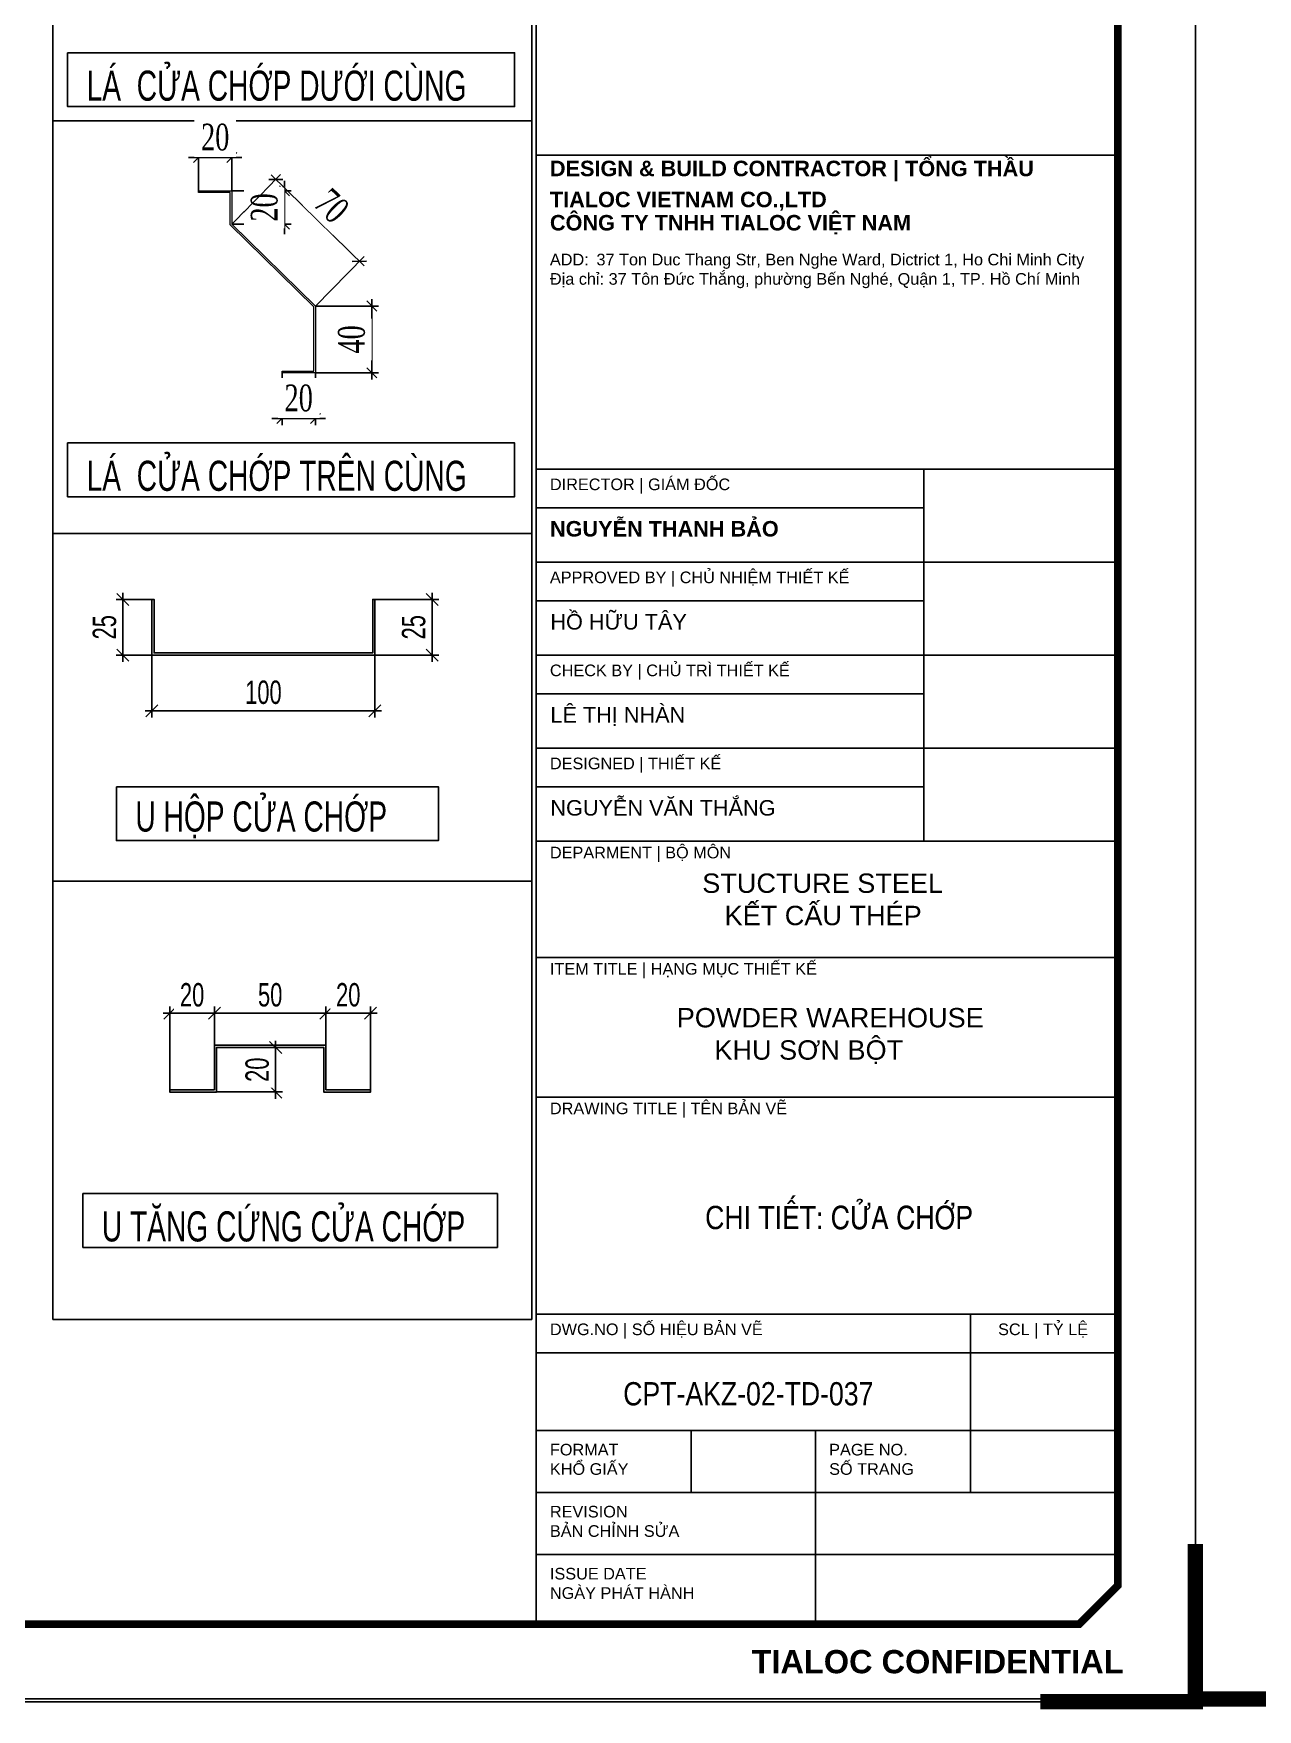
# Model space of a CAD drawing. Header units: inches. Extents: x 340055 to 349452, y -34649 to -30845.
# Drawn here: x 346760 to 346943, y -33836.5 to -33585.8 of the extents above; entities that cross this region are included whole.
import ezdxf
from ezdxf.enums import TextEntityAlignment as Align

# ---------------------------------------------------------------- set-up
doc = ezdxf.new("R2010")
doc.units = ezdxf.units.IN
doc.header["$MEASUREMENT"] = 0
for name, color, linetype in [('0 @ 1', 7, 'Continuous'), ('3', 3, 'Continuous'), ('flashing', 6, 'Continuous'), ('NET IN', 3, 'Continuous')]:
    doc.layers.add(name, color=color, linetype=linetype)
for name, color, linetype, lineweight in [('2H-vua', 2, 'Continuous', 20), ('TEXT @ 1', 7, 'Continuous', 20), ('TL-TIILE BLOCK A2$0$TL-TITLE BLOCK - TEXT @ 1', 7, 'Continuous', 25), ('TL-TIILE BLOCK A2$0$TL-TITLE BLOCK 1', 7, 'Continuous', 50), ('TL-TIILE BLOCK A2$0$TL-TITLE BLOCK 2', 7, 'Continuous', 25)]:
    doc.layers.add(name, color=color, linetype=linetype, lineweight=lineweight)
doc.layers.add('Cover text', color=7, linetype='Continuous', true_color=0x52370f)
doc.styles.add('ST1', font='times.ttf', dxfattribs={"width": 0.7})
doc.styles.add('ST1H', font='vnshxh.shx', dxfattribs={"width": 0.7})
doc.styles.add('TIEU DE', font='', dxfattribs={"width": 0.8})
doc.styles.add('TL-TIILE BLOCK A2$0$MEP-TEXT T.BLOCK 1', font='arial.ttf', dxfattribs={"height": 1.5})
doc.styles.add('TL-TIILE BLOCK A2$0$MEP-TEXT T.BLOCK 2', font='arial.ttf')
doc.styles.add('TL-TIILE BLOCK A2$0$MEP-TEXT T.BLOCK 3', font='arial.ttf', dxfattribs={"height": 3})
doc.styles.get('TIEU DE').set_extended_font_data('.VnArial NarrowH')
doc.dimstyles.new('3', dxfattribs={"dimtxt": 3.5, "dimasz": 1.8, "dimexe": 1, "dimexo": 0, "dimgap": 1, "dimtad": 1, "dimdec": 0, "dimlfac": 3, "dimzin": 0, "dimdsep": 46, "dimtxsty": 'ST1H', "dimblk": 'OBLIQUE', "dimcen": 1, "dimdle": 1, "dimclrd": 8, "dimclre": 8, "dimclrt": 3, "dimadec": 0, "dimazin": 0, "dimtfac": 1, "dimtdec": 0, "dimtix": 1, "dimtofl": 0, "dimtmove": 1, "dimatfit": 3, "dimfxl": 0, "dimtolj": 1, "dimtzin": 0, "dimlwd": -1, "dimlwe": -1, "dimarcsym": 0})
doc.dimstyles.new('4', dxfattribs={"dimtxt": 4, "dimasz": 1.5, "dimexe": 1, "dimexo": 0, "dimgap": 1, "dimtad": 1, "dimdec": 0, "dimlfac": 4, "dimzin": 0, "dimdsep": 46, "dimtxsty": 'ST1', "dimblk": 'OBLIQUE', "dimcen": 1, "dimdle": 1, "dimclrd": 8, "dimclre": 8, "dimclrt": 3, "dimadec": 0, "dimazin": 0, "dimtfac": 1, "dimtdec": 0, "dimtix": 1, "dimtmove": 0, "dimatfit": 3, "dimfxl": 0, "dimtolj": 1, "dimtzin": 0, "dimlwd": -1, "dimlwe": -1, "dimarcsym": 0})

# ---------------------------------------------------------------- blocks, each defined once
blk = doc.blocks.new('_Oblique')
at = {"color": 0, "linetype": 'ByBlock', "lineweight": -2}
blk.add_line((-0.5, -0.5), (0.5, 0.5), dxfattribs=at)
blk = doc.blocks.new('*D341')
at = {"color": 8, "linetype": 'Continuous', "transparency": 16777216}
for p, q in [((346777.69, -33670.42), (346772.36, -33670.42)), ((346773.36, -33669.42), (346773.36, -33679.76)), ((346777.69, -33678.76), (346772.36, -33678.76))]:
    blk.add_line(p, q, dxfattribs=at)
at = {"layer": 'Defpoints', "color": 0, "transparency": 16777216}
for p in [(346777.69, -33670.42), (346773.36, -33678.76), (346777.69, -33678.76)]:
    blk.add_point(p, dxfattribs=at)
at = {"color": 8, "transparency": 16777216, "xscale": 1.8, "yscale": 1.8, "zscale": 1.8}
for p, rotation in [((346773.36, -33670.42), 90), ((346773.36, -33678.76), 270)]:
    blk.add_blockref('_Oblique', p, dxfattribs=dict(at, rotation=rotation))
at = {"color": 3, "transparency": 16777216, "insert": (346770.61, -33674.59), "char_height": 3.5, "attachment_point": 5, "rotation": 90, "style": 'ST1H', "bg_fill": 3, "box_fill_scale": 1.25, "bg_fill_color": 256, "bg_fill_true_color": 13158600, "bg_fill_transparency": 0}
blk.add_mtext('\\A1;25', dxfattribs=at)
blk = doc.blocks.new('*D342')
at = {"color": 8, "linetype": 'Continuous', "transparency": 16777216}
for p, q in [((346777.69, -33678.76), (346777.69, -33688.09)), ((346811.03, -33678.76), (346811.03, -33688.09)), ((346776.69, -33687.09), (346812.03, -33687.09))]:
    blk.add_line(p, q, dxfattribs=at)
at = {"layer": 'Defpoints', "color": 0, "transparency": 16777216}
for p in [(346777.69, -33678.76), (346811.03, -33678.76), (346811.03, -33687.09)]:
    blk.add_point(p, dxfattribs=at)
at = {"color": 8, "transparency": 16777216, "xscale": 1.8, "yscale": 1.8, "zscale": 1.8, "rotation": 180}
blk.add_blockref('_Oblique', (346777.69, -33687.09), dxfattribs=at)
at = {"color": 8, "transparency": 16777216, "xscale": 1.8, "yscale": 1.8, "zscale": 1.8}
blk.add_blockref('_Oblique', (346811.03, -33687.09), dxfattribs=at)
at = {"color": 3, "transparency": 16777216, "insert": (346794.36, -33684.34), "char_height": 3.5, "attachment_point": 5, "style": 'ST1H', "bg_fill": 3, "box_fill_scale": 1.25, "bg_fill_color": 256, "bg_fill_true_color": 13158600, "bg_fill_transparency": 0}
blk.add_mtext('\\A1;100', dxfattribs=at)
blk = doc.blocks.new('*D343')
at = {"color": 8, "linetype": 'Continuous', "transparency": 16777216}
for p, q in [((346811.03, -33670.42), (346820.58, -33670.42)), ((346819.58, -33669.42), (346819.58, -33679.76)), ((346811.03, -33678.76), (346820.58, -33678.76))]:
    blk.add_line(p, q, dxfattribs=at)
at = {"layer": 'Defpoints', "color": 0, "transparency": 16777216}
for p in [(346811.03, -33670.42), (346811.03, -33678.76), (346819.58, -33678.76)]:
    blk.add_point(p, dxfattribs=at)
at = {"color": 8, "transparency": 16777216, "xscale": 1.8, "yscale": 1.8, "zscale": 1.8}
for p, rotation in [((346819.58, -33670.42), 90), ((346819.58, -33678.76), 270)]:
    blk.add_blockref('_Oblique', p, dxfattribs=dict(at, rotation=rotation))
at = {"color": 3, "transparency": 16777216, "insert": (346816.83, -33674.59), "char_height": 3.5, "attachment_point": 5, "rotation": 90, "style": 'ST1H', "bg_fill": 3, "box_fill_scale": 1.25, "bg_fill_color": 256, "bg_fill_true_color": 13158600, "bg_fill_transparency": 0}
blk.add_mtext('\\A1;25', dxfattribs=at)
blk = doc.blocks.new('*D344')
at = {"color": 8, "linetype": 'Continuous', "transparency": 16777216}
for p, q in [((346786.03, -33732.34), (346804.7, -33732.34)), ((346787.03, -33737.11), (346787.03, -33731.34)), ((346803.7, -33737.11), (346803.7, -33731.34))]:
    blk.add_line(p, q, dxfattribs=at)
at = {"layer": 'Defpoints', "color": 0, "transparency": 16777216}
for p in [(346803.7, -33732.34), (346787.03, -33737.11), (346803.7, -33737.11)]:
    blk.add_point(p, dxfattribs=at)
at = {"color": 8, "transparency": 16777216, "xscale": 1.8, "yscale": 1.8, "zscale": 1.8, "rotation": 180}
blk.add_blockref('_Oblique', (346787.03, -33732.34), dxfattribs=at)
at = {"color": 8, "transparency": 16777216, "xscale": 1.8, "yscale": 1.8, "zscale": 1.8}
blk.add_blockref('_Oblique', (346803.7, -33732.34), dxfattribs=at)
at = {"color": 3, "transparency": 16777216, "insert": (346795.37, -33729.59), "char_height": 3.5, "attachment_point": 5, "style": 'ST1H', "bg_fill": 3, "box_fill_scale": 1.25, "bg_fill_color": 256, "bg_fill_true_color": 13158600, "bg_fill_transparency": 0}
blk.add_mtext('\\A1;50', dxfattribs=at)
blk = doc.blocks.new('*D345')
at = {"color": 8, "linetype": 'Continuous', "transparency": 16777216}
for p, q in [((346802.7, -33732.34), (346811.37, -33732.34)), ((346803.7, -33737.11), (346803.7, -33731.34)), ((346810.37, -33743.78), (346810.37, -33731.34))]:
    blk.add_line(p, q, dxfattribs=at)
at = {"layer": 'Defpoints', "color": 0, "transparency": 16777216}
for p in [(346803.7, -33737.11), (346810.37, -33743.78)]:
    blk.add_point(p, dxfattribs=at)
at = {"color": 8, "transparency": 16777216, "xscale": 1.8, "yscale": 1.8, "zscale": 1.8, "rotation": 180}
blk.add_blockref('_Oblique', (346803.7, -33732.34), dxfattribs=at)
at = {"color": 8, "transparency": 16777216, "xscale": 1.8, "yscale": 1.8, "zscale": 1.8}
blk.add_blockref('_Oblique', (346810.37, -33732.34), dxfattribs=at)
at = {"color": 3, "transparency": 16777216, "insert": (346807.04, -33729.59), "char_height": 3.5, "attachment_point": 5, "style": 'ST1H', "bg_fill": 3, "box_fill_scale": 1.25, "bg_fill_color": 256, "bg_fill_true_color": 13158600, "bg_fill_transparency": 0}
blk.add_mtext('\\A1;20', dxfattribs=at)
at = {"layer": 'Defpoints', "color": 0, "transparency": 16777216}
blk.add_point((346810.37, -33732.34), dxfattribs=at)
blk = doc.blocks.new('*D346')
at = {"color": 8, "linetype": 'Continuous', "transparency": 16777216}
for p, q in [((346788.03, -33732.34), (346779.37, -33732.34)), ((346780.37, -33743.78), (346780.37, -33731.34)), ((346787.03, -33737.11), (346787.03, -33731.34))]:
    blk.add_line(p, q, dxfattribs=at)
at = {"layer": 'Defpoints', "color": 0, "transparency": 16777216}
for p in [(346787.03, -33737.11), (346780.37, -33743.78)]:
    blk.add_point(p, dxfattribs=at)
at = {"color": 8, "transparency": 16777216, "xscale": 1.8, "yscale": 1.8, "zscale": 1.8, "rotation": 180}
blk.add_blockref('_Oblique', (346780.37, -33732.34), dxfattribs=at)
at = {"color": 8, "transparency": 16777216, "xscale": 1.8, "yscale": 1.8, "zscale": 1.8}
blk.add_blockref('_Oblique', (346787.03, -33732.34), dxfattribs=at)
at = {"color": 3, "transparency": 16777216, "insert": (346783.7, -33729.59), "char_height": 3.5, "attachment_point": 5, "style": 'ST1H', "bg_fill": 3, "box_fill_scale": 1.25, "bg_fill_color": 256, "bg_fill_true_color": 13158600, "bg_fill_transparency": 0}
blk.add_mtext('\\A1;20', dxfattribs=at)
at = {"layer": 'Defpoints', "color": 0, "transparency": 16777216}
blk.add_point((346780.37, -33732.34), dxfattribs=at)
blk = doc.blocks.new('*D347')
at = {"color": 8, "linetype": 'Continuous', "transparency": 16777216}
for p, q in [((346787.37, -33737.44), (346797.19, -33737.44)), ((346796.19, -33736.44), (346796.19, -33745.11)), ((346787.37, -33744.11), (346797.19, -33744.11))]:
    blk.add_line(p, q, dxfattribs=at)
at = {"layer": 'Defpoints', "color": 0, "transparency": 16777216}
for p in [(346787.37, -33737.44), (346787.37, -33744.11)]:
    blk.add_point(p, dxfattribs=at)
at = {"color": 8, "transparency": 16777216, "xscale": 1.8, "yscale": 1.8, "zscale": 1.8}
for p, rotation in [((346796.19, -33737.44), 90), ((346796.19, -33744.11), 270)]:
    blk.add_blockref('_Oblique', p, dxfattribs=dict(at, rotation=rotation))
at = {"color": 3, "transparency": 16777216, "insert": (346793.44, -33740.78), "char_height": 3.5, "attachment_point": 5, "rotation": 90, "style": 'ST1H', "bg_fill": 3, "box_fill_scale": 1.25, "bg_fill_color": 256, "bg_fill_true_color": 13158600, "bg_fill_transparency": 0}
blk.add_mtext('\\A1;20', dxfattribs=at)
at = {"layer": 'Defpoints', "color": 0, "transparency": 16777216}
blk.add_point((346796.19, -33744.11), dxfattribs=at)
blk = doc.blocks.new('*D402')
at = {"color": 8, "linetype": 'Continuous', "transparency": 16777216}
for p, q in [((346784.65, -33604.34), (346783.15, -33604.34)), ((346784.65, -33609.3), (346784.65, -33603.34)), ((346784.65, -33604.34), (346789.65, -33604.34)), ((346789.65, -33609.3), (346789.65, -33603.34)), ((346789.65, -33604.34), (346791.15, -33604.34))]:
    blk.add_line(p, q, dxfattribs=at)
at = {"layer": 'Defpoints', "color": 0, "transparency": 16777216}
for p in [(346784.65, -33609.3), (346789.65, -33609.3)]:
    blk.add_point(p, dxfattribs=at)
at = {"color": 8, "transparency": 16777216, "xscale": 1.5, "yscale": 1.5, "zscale": 1.5}
blk.add_blockref('_Oblique', (346784.65, -33604.34), dxfattribs=at)
at = {"color": 8, "transparency": 16777216, "xscale": 1.5, "yscale": 1.5, "zscale": 1.5, "rotation": 180}
blk.add_blockref('_Oblique', (346789.65, -33604.34), dxfattribs=at)
at = {"color": 3, "transparency": 16777216, "insert": (346787.15, -33601.3), "char_height": 4, "attachment_point": 5, "style": 'ST1', "bg_fill": 3, "box_fill_scale": 1.25, "bg_fill_color": 256, "bg_fill_true_color": 13158600, "bg_fill_transparency": 0}
blk.add_mtext('\\A1;20', dxfattribs=at)
at = {"layer": 'Defpoints', "color": 0, "transparency": 16777216}
blk.add_point((346789.65, -33604.34), dxfattribs=at)
blk = doc.blocks.new('*D403')
at = {"color": 8, "linetype": 'Continuous', "transparency": 16777216}
for p, q in [((346797.53, -33609.3), (346797.53, -33607.8)), ((346789.65, -33609.3), (346798.53, -33609.3)), ((346797.53, -33609.3), (346797.53, -33614.3)), ((346789.65, -33614.3), (346798.53, -33614.3)), ((346797.53, -33614.3), (346797.53, -33615.8))]:
    blk.add_line(p, q, dxfattribs=at)
at = {"layer": 'Defpoints', "color": 0, "transparency": 16777216}
for p in [(346789.65, -33609.3), (346789.65, -33614.3)]:
    blk.add_point(p, dxfattribs=at)
at = {"color": 8, "transparency": 16777216, "xscale": 1.5, "yscale": 1.5, "zscale": 1.5}
for p, rotation in [((346797.53, -33609.3), 270), ((346797.53, -33614.3), 90)]:
    blk.add_blockref('_Oblique', p, dxfattribs=dict(at, rotation=rotation))
at = {"color": 3, "transparency": 16777216, "insert": (346794.5, -33611.8), "char_height": 4, "attachment_point": 5, "rotation": 90, "style": 'ST1', "bg_fill": 3, "box_fill_scale": 1.25, "bg_fill_color": 256, "bg_fill_true_color": 13158600, "bg_fill_transparency": 0}
blk.add_mtext('\\A1;20', dxfattribs=at)
at = {"layer": 'Defpoints', "color": 0, "transparency": 16777216}
blk.add_point((346797.53, -33614.3), dxfattribs=at)
blk = doc.blocks.new('*D404')
at = {"color": 8, "linetype": 'Continuous', "transparency": 16777216}
for p, q in [((346789.65, -33614.3), (346796.91, -33606.89)), ((346795.5, -33606.91), (346809.42, -33620.55)), ((346802.14, -33626.54), (346809.4, -33619.13))]:
    blk.add_line(p, q, dxfattribs=at)
at = {"layer": 'Defpoints', "color": 0, "transparency": 16777216}
for p in [(346789.65, -33614.3), (346808.7, -33619.85), (346802.14, -33626.54)]:
    blk.add_point(p, dxfattribs=at)
at = {"color": 8, "transparency": 16777216, "xscale": 1.5, "yscale": 1.5, "zscale": 1.5}
for p, rotation in [((346796.21, -33607.61), 135.5791708442496), ((346808.7, -33619.85), 315.5791708442496)]:
    blk.add_blockref('_Oblique', p, dxfattribs=dict(at, rotation=rotation))
at = {"color": 3, "transparency": 16777216, "insert": (346804.58, -33611.56), "char_height": 4, "attachment_point": 5, "rotation": 315.5792, "style": 'ST1', "bg_fill": 3, "box_fill_scale": 1.25, "bg_fill_color": 256, "bg_fill_true_color": 13158600, "bg_fill_transparency": 0}
blk.add_mtext('\\A1;70', dxfattribs=at)
blk = doc.blocks.new('*D405')
at = {"color": 8, "linetype": 'Continuous', "transparency": 16777216}
for p, q in [((346802.14, -33626.54), (346811.58, -33626.54)), ((346810.58, -33625.54), (346810.58, -33637.54)), ((346802.14, -33636.54), (346811.58, -33636.54))]:
    blk.add_line(p, q, dxfattribs=at)
at = {"layer": 'Defpoints', "color": 0, "transparency": 16777216}
for p in [(346802.14, -33626.54), (346802.14, -33636.54), (346810.58, -33636.54)]:
    blk.add_point(p, dxfattribs=at)
at = {"color": 8, "transparency": 16777216, "xscale": 1.5, "yscale": 1.5, "zscale": 1.5}
for p, rotation in [((346810.58, -33626.54), 90), ((346810.58, -33636.54), 270)]:
    blk.add_blockref('_Oblique', p, dxfattribs=dict(at, rotation=rotation))
at = {"color": 3, "transparency": 16777216, "insert": (346807.55, -33631.54), "char_height": 4, "attachment_point": 5, "rotation": 90, "style": 'ST1', "bg_fill": 3, "box_fill_scale": 1.25, "bg_fill_color": 256, "bg_fill_true_color": 13158600, "bg_fill_transparency": 0}
blk.add_mtext('\\A1;40', dxfattribs=at)
blk = doc.blocks.new('*D406')
at = {"color": 8, "linetype": 'Continuous', "transparency": 16777216}
for p, q in [((346797.14, -33636.54), (346797.14, -33644.35)), ((346802.14, -33636.54), (346802.14, -33644.35)), ((346797.14, -33643.35), (346795.64, -33643.35)), ((346797.14, -33643.35), (346802.14, -33643.35)), ((346802.14, -33643.35), (346803.64, -33643.35))]:
    blk.add_line(p, q, dxfattribs=at)
at = {"color": 8, "transparency": 16777216, "xscale": 1.5, "yscale": 1.5, "zscale": 1.5}
blk.add_blockref('_Oblique', (346797.14, -33643.35), dxfattribs=at)
at = {"color": 8, "transparency": 16777216, "xscale": 1.5, "yscale": 1.5, "zscale": 1.5, "rotation": 180}
blk.add_blockref('_Oblique', (346802.14, -33643.35), dxfattribs=at)
at = {"color": 3, "transparency": 16777216, "insert": (346799.64, -33640.32), "char_height": 4, "attachment_point": 5, "style": 'ST1', "bg_fill": 3, "box_fill_scale": 1.25, "bg_fill_color": 256, "bg_fill_true_color": 13158600, "bg_fill_transparency": 0}
blk.add_mtext('\\A1;20', dxfattribs=at)
at = {"layer": 'Defpoints', "color": 0, "transparency": 16777216}
for p in [(346797.14, -33636.54), (346802.14, -33636.54), (346802.14, -33643.35)]:
    blk.add_point(p, dxfattribs=at)
blk = doc.blocks.new('kt kien truc 1')
at = {"layer": 'Defpoints', "color": 8}
blk.add_lwpolyline([(0, 0), (594, 0), (594, 420), (0, 420)], close=True, dxfattribs=at)
at = {"layer": 'Defpoints', "color": 8, "const_width": 2}
for points in [[(0, 20), (0, 0), (20, 0)], [(594, 20), (594, 0), (574, 0)]]:
    blk.add_lwpolyline(points, dxfattribs=at)
at = {"layer": 'TL-TIILE BLOCK A2$0$TL-TITLE BLOCK 1', "const_width": 1}
blk.add_lwpolyline([(20, 10), (579, 10), (584, 15), (584, 405), (579, 410), (20, 410), (15, 405), (15, 15)], close=True, dxfattribs=at)
at = {"layer": 'TL-TIILE BLOCK A2$0$TL-TITLE BLOCK 2'}
for p, q in [((509, 410), (509, 10)), ((509, 199.5), (584, 199.5)), ((509, 159), (584, 159)), ((559, 159), (559, 111)), ((509, 154), (559, 154)), ((509, 147), (584, 147)), ((509, 142), (559, 142)), ((509, 135), (584, 135)), ((509, 130), (559, 130)), ((509, 123), (584, 123)), ((509, 118), (559, 118)), ((509, 111), (584, 111)), ((509, 96), (584, 96)), ((509, 78), (584, 78)), ((509, 50), (584, 50)), ((565, 50), (565, 27)), ((509, 45), (584, 45)), ((509, 35), (584, 35)), ((529, 35), (529, 27)), ((545, 35), (545, 10)), ((509, 27), (584, 27)), ((509, 19), (584, 19))]:
    blk.add_line(p, q, dxfattribs=at)
at = {"layer": '0 @ 1', "attachment_point": 1}
for s, width, insert, char_height, style in [('\\pt10;{\\fArial|b1|i0|c0|p34;NGUYỄN THANH BẢO}', 32.1571, (510.79, 152.31), 2, 'TL-TIILE BLOCK A2$0$MEP-TEXT T.BLOCK 2'), ('\\pt15;{\\fArial|b1|i0|c0|p34;TIALOC CONFIDENTIAL}', 49.3859, (536.78, 6.67), 3, 'TL-TIILE BLOCK A2$0$MEP-TEXT T.BLOCK 3')]:
    blk.add_mtext_dynamic_manual_height_columns(s, width=width, gutter_width=12.5, heights=[0], dxfattribs=dict(at, insert=insert, char_height=char_height, style=style))
at = {"layer": 'TEXT @ 1', "attachment_point": 1, "style": 'TL-TIILE BLOCK A2$0$MEP-TEXT T.BLOCK 1'}
for s, width, insert, char_height in [('{\\C1;HỒ HỮU TÂY}', 50.8254, (510.84, 140.31), 2), ('{\\C1;LÊ THỊ NHÀN}', 50.8254, (510.84, 128.31), 2), ('{\\C1;NGUYỄN VĂN THẮNG}', 50.8254, (510.84, 116.31), 2), ('\\pi10.02899;{\\C1;STUCTURE STEEL \\P\\pi12.90587;KẾT CẤU THÉP}', 50.8254, (520.39, 106.84), 2.5), ('\\pi10.78205;{\\C1;POWDER WAREHOUSE\\P     KHU SƠN BỘT}', 64.0147, (516.35, 89.49), 2.5)]:
    blk.add_mtext_dynamic_manual_height_columns(s, width=width, gutter_width=15, heights=[0], dxfattribs=dict(at, insert=insert, char_height=char_height))
at = {"layer": 'TL-TIILE BLOCK A2$0$TL-TITLE BLOCK - TEXT @ 1', "attachment_point": 1}
for s, width, insert, char_height, style in [('{\\fArial|b1|i0|c0|p34;DESIGN & BUILD CONTRACTOR | TỔNG THẦU}', 66.5482, (510.78, 198.79), 2, 'TL-TIILE BLOCK A2$0$MEP-TEXT T.BLOCK 2'), ('{\\fArial|b1|i0|c0|p34;TIALOC VIETNAM CO.,LTD}', 66.5482, (510.78, 194.79), 2, 'TL-TIILE BLOCK A2$0$MEP-TEXT T.BLOCK 2'), ('{\\fArial|b1|i0|c0|p34;CÔNG TY TNHH TIALOC VIỆT NAM}', 66.5482, (510.78, 191.79), 2, 'TL-TIILE BLOCK A2$0$MEP-TEXT T.BLOCK 2'), ('ADD:^I37 Ton Duc Thang Str, Ben Nghe Ward, Dictrict 1, Ho Chi Minh City ', 70.4569, (510.78, 186.79), 1.5, 'TL-TIILE BLOCK A2$0$MEP-TEXT T.BLOCK 1'), ('Địa chỉ: 37 Tôn Đức Thắng, phường Bến Nghé, Quận 1, TP. Hồ Chí Minh', 70.522, (510.78, 184.29), 1.5, 'TL-TIILE BLOCK A2$0$MEP-TEXT T.BLOCK 1'), ('DIRECTOR | GIÁM ĐỐC', 57.2397, (510.78, 157.79), 1.5, 'TL-TIILE BLOCK A2$0$MEP-TEXT T.BLOCK 1'), ('APPROVED BY | CHỦ NHIỆM THIẾT KẾ', 57.2397, (510.78, 145.79), 1.5, 'TL-TIILE BLOCK A2$0$MEP-TEXT T.BLOCK 1'), ('CHECK BY | CHỦ TRÌ THIẾT KẾ', 50.8254, (510.78, 133.79), 1.5, 'TL-TIILE BLOCK A2$0$MEP-TEXT T.BLOCK 1'), ('DESIGNED | THIẾT KẾ', 44.9979, (510.78, 121.79), 1.5, 'TL-TIILE BLOCK A2$0$MEP-TEXT T.BLOCK 1'), ('DEPARMENT | BỘ MÔN', 63.0963, (510.78, 110.29), 1.5, 'TL-TIILE BLOCK A2$0$MEP-TEXT T.BLOCK 1'), ('ITEM TITLE | HẠNG MỤC THIẾT KẾ', 63.0963, (510.78, 95.29), 1.5, 'TL-TIILE BLOCK A2$0$MEP-TEXT T.BLOCK 1'), ('DRAWING TITLE | TÊN BẢN VẼ', 63.0963, (510.78, 77.29), 1.5, 'TL-TIILE BLOCK A2$0$MEP-TEXT T.BLOCK 1'), ('DWG.NO | SỐ HIỆU BẢN VẼ', 37.618, (510.78, 48.79), 1.5, 'TL-TIILE BLOCK A2$0$MEP-TEXT T.BLOCK 1'), ('SCL | TỶ LỆ', 37.618, (568.56, 48.79), 1.5, 'TL-TIILE BLOCK A2$0$MEP-TEXT T.BLOCK 1'), ('FORMAT', 21.1246, (510.78, 33.27), 1.5, 'TL-TIILE BLOCK A2$0$MEP-TEXT T.BLOCK 1'), ('PAGE NO.', 21.1246, (546.78, 33.27), 1.5, 'TL-TIILE BLOCK A2$0$MEP-TEXT T.BLOCK 1'), ('KHỔ GIẤY', 31.0296, (510.78, 30.77), 1.5, 'TL-TIILE BLOCK A2$0$MEP-TEXT T.BLOCK 1'), ('SỐ TRANG', 31.0296, (546.78, 30.77), 1.5, 'TL-TIILE BLOCK A2$0$MEP-TEXT T.BLOCK 1'), ('REVISION', 21.1246, (510.78, 25.27), 1.5, 'TL-TIILE BLOCK A2$0$MEP-TEXT T.BLOCK 1'), ('BẢN CHỈNH SỬA', 31.0296, (510.78, 22.77), 1.5, 'TL-TIILE BLOCK A2$0$MEP-TEXT T.BLOCK 1'), ('NGÀY PHÁT HÀNH', 31.0296, (510.78, 14.77), 1.5, 'TL-TIILE BLOCK A2$0$MEP-TEXT T.BLOCK 1'), ('ISSUE DATE', 21.1246, (510.78, 17.27), 1.5, 'TL-TIILE BLOCK A2$0$MEP-TEXT T.BLOCK 1')]:
    blk.add_mtext_dynamic_manual_height_columns(s, width=width, gutter_width=15, heights=[0], dxfattribs=dict(at, insert=insert, char_height=char_height, style=style))

msp = doc.modelspace()

# ---------------------------------------------------------------- linework, layer by layer
at = {"layer": '2H-vua'}
msp.add_lwpolyline([(346789.3998, -33609.5534), (346784.6498, -33609.5534), (346784.6498, -33609.3034), (346789.6498, -33609.3034), (346789.6498, -33614.3034), (346802.1403, -33626.5439), (346802.1403, -33636.5439), (346797.1403, -33636.5439), (346797.1403, -33636.2939), (346801.8903, -33636.2939), (346801.8903, -33626.6489), (346789.3998, -33614.4084)], close=True, dxfattribs=at)
at = {"layer": 'flashing'}
for points in [[(346790.9638, -33678.756), (346811.0292, -33678.756), (346811.0292, -33670.4227), (346810.6936, -33670.4227), (346810.6936, -33678.4227), (346790.9638, -33678.4227), (346778.027, -33678.4227), (346778.027, -33670.4227), (346777.6914, -33670.4227), (346777.6914, -33678.756)], [(346787.0336, -33743.7782), (346780.367, -33743.7782), (346780.367, -33744.1138), (346787.3692, -33744.1138), (346787.3692, -33737.4449), (346800.306, -33737.4449), (346803.3692, -33737.4449), (346803.3692, -33744.1138), (346810.3714, -33744.1138), (346810.3714, -33743.7782), (346803.7048, -33743.7782), (346803.7048, -33737.1115), (346800.306, -33737.1115), (346787.0336, -33737.1115)]]:
    msp.add_lwpolyline(points, close=True, dxfattribs=at)
at = {"layer": 'NET IN'}
msp.add_lwpolyline([(346933.69, -33348.2982), (347622.4698, -33348.2982), (347622.4698, -33834.8987), (346933.69, -33834.8987)], close=True, dxfattribs=at)

# ---------------------------------------------------------------- block references
at = {"layer": '3', "xscale": 1.159562065285868, "yscale": 1.159562065285868, "zscale": 1.159562065285868}
msp.add_blockref('kt kien truc 1', (346933.69, -33834.8987), dxfattribs=at)

# ---------------------------------------------------------------- texts
at = {"layer": '3', "char_height": 4.5, "attachment_point": 4, "style": 'ST1H', "bg_fill": 2}
for s, insert in [('\\A1;L¸  CöA CHíP D¦íI CïNG', (346767.924, -33593.6128)), ('\\A1;L¸  CöA CHíP TR£N CïNG', (346767.924, -33651.9683)), ('\\A1;U HéP CöA CHíP', (346775.2117, -33703.3988)), ('\\A1;U T¡NG CøNG CöA CHíP', (346770.2003, -33764.2474))]:
    msp.add_mtext(s, dxfattribs=dict(at, insert=insert))

# ---------------------------------------------------------------- next in the draw order: linework, layer by layer
at = {"color": 8}
for points in [[(346762.8802, -33598.8173), (346834.4861, -33598.8173), (346834.4861, -33516.6043), (346762.8802, -33516.6043)], [(346765.0882, -33588.6681), (346831.9106, -33588.6681), (346831.9106, -33596.7195), (346765.0882, -33596.7195)], [(346762.8802, -33598.8173), (346834.4861, -33598.8173), (346834.4861, -33660.5923), (346762.8802, -33660.5923)], [(346765.0882, -33647.0237), (346831.9106, -33647.0237), (346831.9106, -33655.075), (346765.0882, -33655.075)], [(346772.376, -33698.4541), (346820.5206, -33698.4541), (346820.5206, -33706.5055), (346772.376, -33706.5055)], [(346767.3646, -33759.3027), (346829.3323, -33759.3027), (346829.3323, -33767.354), (346767.3646, -33767.354)]]:
    msp.add_lwpolyline(points, close=True, dxfattribs=at)

# ---------------------------------------------------------------- next in the draw order: dimensions: what is measured, and where the dimension line sits
dim = msp.add_linear_dim(base=(346773.3597, -33678.756), p1=(346777.6914, -33670.4227), p2=(346777.6914, -33678.756), angle=90, dimstyle='3', dxfattribs=at)
dim.commit()
dim.dimension.update_dxf_attribs({"geometry": '*D341', "text_midpoint": (346770.6097, -33674.5893)})
dim = msp.add_linear_dim(base=(346803.7048, -33732.3368), p1=(346787.0336, -33737.1115), p2=(346803.7048, -33737.1115), dimstyle='3', dxfattribs=at)
dim.commit()
dim.dimension.update_dxf_attribs({"geometry": '*D344', "text_midpoint": (346795.3692, -33729.5868)})

# ---------------------------------------------------------------- next in the draw order: dimensions: what is measured, and where the dimension line sits
at = {"color": 133, "true_color": 0x36c9c7}
dim = msp.add_linear_dim(base=(346789.6498, -33604.3363), p1=(346784.6498, -33609.3034), p2=(346789.6498, -33609.3034), dimstyle='4', dxfattribs=at)
dim.commit()
dim.dimension.update_dxf_attribs({"geometry": '*D402', "text_midpoint": (346787.1498, -33601.3017)})
at = {"color": 8}
for base, p1, p2, picture, middle in [((346811.0292, -33687.0918), (346777.6914, -33678.756), (346811.0292, -33678.756), '*D342', (346794.3603, -33684.3418)), ((346780.367, -33732.3368), (346787.0336, -33737.1115), (346780.367, -33743.7782), '*D346', (346783.7003, -33729.5868)), ((346810.3714, -33732.3368), (346803.7048, -33737.1115), (346810.3714, -33743.7782), '*D345', (346807.0381, -33729.5868))]:
    dim = msp.add_linear_dim(base=base, p1=p1, p2=p2, dimstyle='3', dxfattribs=at)
    dim.commit()
    dim.dimension.update_dxf_attribs({"geometry": picture, "text_midpoint": middle})

# ---------------------------------------------------------------- next in the draw order: dimensions: what is measured, and where the dimension line sits
at = {"color": 133, "true_color": 0x36c9c7}
dim = msp.add_linear_dim(base=(346797.5331, -33614.3034), p1=(346789.6498, -33609.3034), p2=(346789.6498, -33614.3034), angle=90, dimstyle='4', dxfattribs=at)
dim.commit()
dim.dimension.update_dxf_attribs({"geometry": '*D403', "text_midpoint": (346794.4985, -33611.8034)})
at = {"color": 8}
for base, p1, p2, picture, middle in [((346819.5813, -33678.756), (346811.0292, -33670.4227), (346811.0292, -33678.756), '*D343', (346816.8313, -33674.5893)), ((346796.1859, -33744.1138), (346787.3692, -33737.4449), (346787.3692, -33744.1138), '*D347', (346793.4359, -33740.7793))]:
    dim = msp.add_linear_dim(base=base, p1=p1, p2=p2, angle=90, dimstyle='3', dxfattribs=at)
    dim.commit()
    dim.dimension.update_dxf_attribs({"geometry": picture, "text_midpoint": middle})

# ---------------------------------------------------------------- next in the draw order: linework, layer by layer
for points in [[(346762.8802, -33660.5923), (346834.4861, -33660.5923), (346834.4861, -33712.5884), (346762.8802, -33712.5884)], [(346762.8802, -33712.5884), (346834.4861, -33712.5884), (346834.4861, -33778.1197), (346762.8802, -33778.1197)]]:
    msp.add_lwpolyline(points, close=True, dxfattribs=at)

# ---------------------------------------------------------------- next in the draw order: dimensions: what is measured, and where the dimension line sits
at = {"color": 133, "true_color": 0x36c9c7}
dim = msp.add_aligned_dim(p1=(346789.6498, -33614.3034), p2=(346802.1403, -33626.5439), distance=9.3736, dimstyle='4', dxfattribs=at)
dim.commit()
dim.dimension.update_dxf_attribs({"geometry": '*D404', "text_midpoint": (346804.5839, -33611.5573)})

# ---------------------------------------------------------------- next in the draw order: dimensions: what is measured, and where the dimension line sits
dim = msp.add_aligned_dim(p1=(346802.1403, -33626.5439), p2=(346802.1403, -33636.5439), distance=8.4405, dimstyle='4', dxfattribs=at)
dim.commit()
dim.dimension.update_dxf_attribs({"geometry": '*D405', "text_midpoint": (346807.5461, -33631.5439)})

# ---------------------------------------------------------------- next in the draw order: dimensions: what is measured, and where the dimension line sits
dim = msp.add_aligned_dim(p1=(346797.1403, -33636.5439), p2=(346802.1403, -33636.5439), distance=-6.8107, dimstyle='4', dxfattribs=at)
dim.commit()
dim.dimension.update_dxf_attribs({"geometry": '*D406', "text_midpoint": (346799.6403, -33640.3199)})

# ---------------------------------------------------------------- next in the draw order: linework, layer by layer
at = {"layer": 'NET IN'}
msp.add_lwpolyline([(346244.9101, -33348.2982), (346933.69, -33348.2982), (346933.69, -33834.8987), (346244.9101, -33834.8987)], close=True, dxfattribs=at)

# ---------------------------------------------------------------- next in the draw order: block references
at = {"layer": '3'}
ref = msp.add_blockref('kt kien truc 1', (346244.9101, -33835.3143), dxfattribs=dict(at, xscale=1.159562065285868, yscale=1.159562065285868, zscale=1.159562065285868))
ref.add_attrib('TENBANVE', 'CHI TIÕT: CöA CHíP', dxfattribs={"layer": 'Cover text', "ltscale": 0.5, "height": 3.478686, "style": 'TIEU DE'}).set_placement((346880.4156, -33762.8815), align=Align.MIDDLE_CENTER)
ref.add_attrib('STT', 'CPT-AKZ-02-TD-037', dxfattribs={"layer": 'Cover text', "ltscale": 0.5, "height": 3.478686, "style": 'TIEU DE'}).set_placement((346866.853, -33789.2488), align=Align.MIDDLE_CENTER)

doc.saveas('drawing.dxf')
